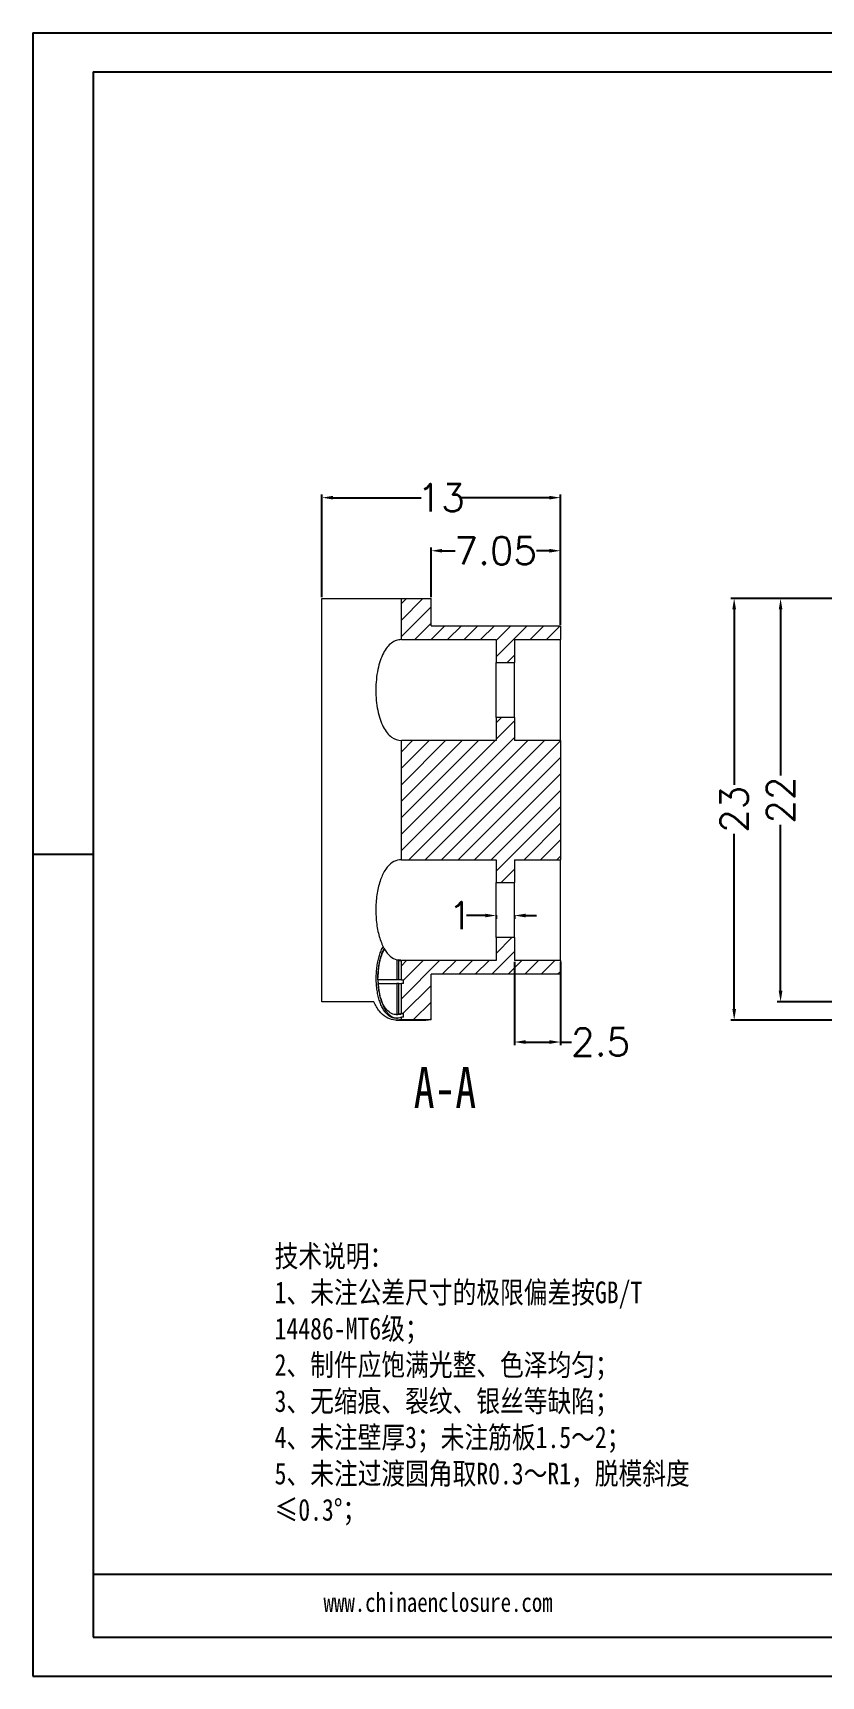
# Model space of a CAD drawing. Header units: inches. Extents: x 3160 to 3809, y 1126 to 1300.
# Drawn here: x 3682.6 to 3725.6, y 1125.7 to 1215.3 of the extents above; entities that cross this region are included whole.
import ezdxf

# ---------------------------------------------------------------- set-up
doc = ezdxf.new("R2010")
doc.units = ezdxf.units.IN
doc.header["$LTSCALE"] = 15
doc.layers.add('文字', color=81, linetype='Continuous')
doc.styles.add('SLDTEXTSTYLE0', font='TXT', dxfattribs={"width": 0.75})
doc.styles.get("Standard").update_dxf_attribs({"font": 'txt', "bigfont": 'gbcbig.shx'})
doc.styles.add('宋体', font='', dxfattribs={"width": 0.8, "height": 3.5})
doc.styles.get('宋体').set_extended_font_data('SimSun')
doc.dimstyles.new('2', dxfattribs={"dimtxt": 1.5, "dimasz": 0.6, "dimexe": 0.18, "dimexo": 0.0625, "dimgap": 0.09, "dimtad": 0, "dimdsep": 46, "dimtxsty": 'Standard', "dimcen": 0, "dimclrd": 3, "dimclre": 3, "dimadec": 0, "dimazin": 2, "dimtfac": 1, "dimtofl": 0, "dimtmove": 0, "dimatfit": 3, "dimfxl": 1, "dimtolj": 1, "dimtzin": 0, "dimarcsym": 0})
pattern_1 = [(45, (-122.39244, -316.8818), (-0.44901281, 0.44901281), [])]

# ---------------------------------------------------------------- blocks, each defined once
blk = doc.blocks.new('*D234')
at = {"color": 3, "lineweight": -2}
for p, q in [((3726.256, 1184.432), (3723.218, 1184.432)), ((3723.398, 1183.832), (3723.398, 1174.772)), ((3723.398, 1163.032), (3723.398, 1172.092)), ((3726.256, 1162.432), (3723.218, 1162.432))]:
    blk.add_line(p, q, dxfattribs=at)
at = {"color": 3}
for points in [[(3723.298, 1183.832), (3723.498, 1183.832), (3723.398, 1184.432)], [(3723.298, 1163.032), (3723.498, 1163.032), (3723.398, 1162.432)]]:
    blk.add_solid(points, dxfattribs=at)
at = {"layer": 'Defpoints', "color": 0}
for p in [(3723.398, 1184.432), (3726.318, 1184.432), (3726.318, 1162.432)]:
    blk.add_point(p, dxfattribs=at)
at = {"color": 0, "insert": (3723.398, 1173.432), "char_height": 1.5, "attachment_point": 5, "rotation": 90}
blk.add_mtext('\\A1;22', dxfattribs=at)
blk = doc.blocks.new('*D235')
at = {"color": 3, "lineweight": -2}
for p, q in [((3726.256, 1184.432), (3720.689, 1184.432)), ((3720.869, 1183.832), (3720.869, 1174.272)), ((3720.869, 1162.032), (3720.869, 1171.592)), ((3739.506, 1161.432), (3720.689, 1161.432))]:
    blk.add_line(p, q, dxfattribs=at)
at = {"color": 3}
for points in [[(3720.769, 1183.832), (3720.969, 1183.832), (3720.869, 1184.432)], [(3720.769, 1162.032), (3720.969, 1162.032), (3720.869, 1161.432)]]:
    blk.add_solid(points, dxfattribs=at)
at = {"layer": 'Defpoints', "color": 0}
for p in [(3720.869, 1184.432), (3726.318, 1184.432), (3739.568, 1161.432)]:
    blk.add_point(p, dxfattribs=at)
at = {"color": 0, "insert": (3720.869, 1172.932), "char_height": 1.5, "attachment_point": 5, "rotation": 90}
blk.add_mtext('\\A1;23', dxfattribs=at)
blk = doc.blocks.new('*D245')
at = {"color": 3, "lineweight": -2}
for p, q in [((3704.348, 1184.495), (3704.348, 1187.21)), ((3704.948, 1187.03), (3705.659, 1187.03)), ((3710.8, 1187.03), (3710.089, 1187.03)), ((3711.4, 1182.995), (3711.4, 1187.21))]:
    blk.add_line(p, q, dxfattribs=at)
at = {"color": 3}
for points in [[(3704.948, 1187.13), (3704.948, 1186.93), (3704.348, 1187.03)], [(3710.8, 1187.13), (3710.8, 1186.93), (3711.4, 1187.03)]]:
    blk.add_solid(points, dxfattribs=at)
at = {"layer": 'Defpoints', "color": 0}
for p in [(3704.348, 1187.03), (3704.348, 1184.432), (3711.4, 1182.932)]:
    blk.add_point(p, dxfattribs=at)
at = {"color": 0, "insert": (3707.874, 1187.03), "char_height": 1.5, "attachment_point": 5}
blk.add_mtext('\\A1;7.05', dxfattribs=at)
blk = doc.blocks.new('*D246')
at = {"color": 3, "lineweight": -2}
for p, q in [((3698.4, 1184.495), (3698.4, 1190.105)), ((3699, 1189.925), (3703.81, 1189.925)), ((3710.8, 1189.925), (3705.99, 1189.925)), ((3711.4, 1182.995), (3711.4, 1190.105))]:
    blk.add_line(p, q, dxfattribs=at)
at = {"color": 3}
for points in [[(3699, 1190.025), (3699, 1189.825), (3698.4, 1189.925)], [(3710.8, 1190.025), (3710.8, 1189.825), (3711.4, 1189.925)]]:
    blk.add_solid(points, dxfattribs=at)
at = {"layer": 'Defpoints', "color": 0}
for p in [(3698.4, 1189.925), (3698.4, 1184.432), (3711.4, 1182.932)]:
    blk.add_point(p, dxfattribs=at)
at = {"color": 0, "insert": (3704.9, 1189.925), "char_height": 1.5, "attachment_point": 5}
blk.add_mtext('\\A1;13', dxfattribs=at)
blk = doc.blocks.new('*D247')
at = {"color": 3, "lineweight": -2}
for p, q in [((3708.9, 1164.62), (3708.9, 1160.058)), ((3711.4, 1164.62), (3711.4, 1160.058)), ((3709.5, 1160.238), (3710.8, 1160.238)), ((3711.4, 1160.238), (3712, 1160.238))]:
    blk.add_line(p, q, dxfattribs=at)
at = {"color": 3}
for points in [[(3709.5, 1160.338), (3709.5, 1160.138), (3708.9, 1160.238)], [(3710.8, 1160.338), (3710.8, 1160.138), (3711.4, 1160.238)]]:
    blk.add_solid(points, dxfattribs=at)
at = {"layer": 'Defpoints', "color": 0}
for p in [(3708.9, 1164.682), (3711.4, 1164.682), (3711.4, 1160.238)]:
    blk.add_point(p, dxfattribs=at)
at = {"color": 0, "insert": (3713.59, 1160.238), "char_height": 1.5, "attachment_point": 5}
blk.add_mtext('\\A1;2.5', dxfattribs=at)
blk = doc.blocks.new('*D248')
at = {"color": 3, "lineweight": -2}
for p, q in [((3707.3, 1167.137), (3706.278, 1167.137)), ((3707.9, 1167.148), (3707.9, 1166.957)), ((3708.9, 1167.148), (3708.9, 1166.957)), ((3709.5, 1167.137), (3710.1, 1167.137))]:
    blk.add_line(p, q, dxfattribs=at)
at = {"color": 3}
for points in [[(3707.3, 1167.237), (3707.3, 1167.037), (3707.9, 1167.137)], [(3709.5, 1167.237), (3709.5, 1167.037), (3708.9, 1167.137)]]:
    blk.add_solid(points, dxfattribs=at)
at = {"layer": 'Defpoints', "color": 0}
for p in [(3707.9, 1167.211), (3707.9, 1167.137), (3708.9, 1167.211)]:
    blk.add_point(p, dxfattribs=at)
at = {"color": 0, "insert": (3705.938, 1167.137), "char_height": 1.5, "attachment_point": 5}
blk.add_mtext('\\A1;1', dxfattribs=at)

msp = doc.modelspace()

# ---------------------------------------------------------------- hatches: boundary and pattern name
at = {"linetype": 'Continuous', "lineweight": 0}
h = msp.add_hatch(dxfattribs=at)
h.set_pattern_fill('ANSI31', color=4, scale=0.2, style=0)
h.set_pattern_definition(pattern_1)
h.paths.add_polyline_path([(3704.348, 1184.432), (3702.731, 1184.432), (3702.731, 1182.182), (3707.9, 1182.182), (3707.9, 1180.932), (3708.9, 1180.932), (3708.9, 1182.182), (3711.4, 1182.182), (3711.4, 1182.932), (3704.348, 1182.932)], flags=0)
h = msp.add_hatch(dxfattribs=at)
h.set_pattern_fill('ANSI31', color=4, scale=0.2, style=0)
h.set_pattern_definition(pattern_1)
h.paths.add_polyline_path([(3707.9, 1170.182), (3707.9, 1168.932), (3708.9, 1168.932), (3708.9, 1170.182), (3711.4, 1170.182), (3711.4, 1176.682), (3708.9, 1176.682), (3708.9, 1177.932), (3707.9, 1177.932), (3707.9, 1176.682), (3702.731, 1176.682), (3702.731, 1170.182)], flags=0)
h = msp.add_hatch(dxfattribs=at)
h.set_pattern_fill('ANSI31', color=4, scale=0.2, style=0)
h.set_pattern_definition(pattern_1)
edge = h.paths.add_edge_path(flags=0)
edge.add_line((3704.348, 1163.932), (3711.4, 1163.932))
edge.add_line((3711.4, 1163.932), (3711.4, 1164.682))
edge.add_line((3711.4, 1164.682), (3708.9, 1164.682))
edge.add_line((3708.9, 1164.682), (3708.9, 1165.932))
edge.add_line((3708.9, 1165.932), (3707.9, 1165.932))
edge.add_line((3707.9, 1165.932), (3707.9, 1164.682))
edge.add_line((3707.9, 1164.682), (3702.731, 1164.682))
edge.add_line((3702.731, 1164.682), (3702.731, 1163.632))
edge.add_line((3702.731, 1163.632), (3702.846, 1163.632))
edge.add_line((3702.846, 1163.632), (3702.846, 1163.432))
edge.add_line((3702.846, 1163.432), (3702.731, 1163.432))
edge.add_line((3702.731, 1163.432), (3702.731, 1161.795))
edge.add_spline(control_points=[(3702.731, 1161.795), (3702.748, 1161.797), (3702.764, 1161.799), (3702.781, 1161.801), (3702.792, 1161.802), (3702.802, 1161.804), (3702.813, 1161.805), (3702.824, 1161.806), (3702.835, 1161.807), (3702.846, 1161.809)], knot_values=[0, 0, 0, 0, 0.00005, 0.00005, 0.00005, 0.000083, 0.000083, 0.000083, 0.000116, 0.000116, 0.000116, 0.000116], weights=[1, 1, 1, 1, 1, 1, 1, 1, 1, 1], degree=3, periodic=0)
edge.add_line((3702.846, 1161.809), (3702.846, 1161.601))
edge.add_spline(control_points=[(3702.846, 1161.601), (3702.829, 1161.6), (3702.813, 1161.598), (3702.796, 1161.596), (3702.785, 1161.595), (3702.774, 1161.594), (3702.764, 1161.593), (3702.753, 1161.592), (3702.742, 1161.59), (3702.731, 1161.589)], knot_values=[0, 0, 0, 0, 0.00005, 0.00005, 0.00005, 0.000083, 0.000083, 0.000083, 0.000115, 0.000115, 0.000115, 0.000115], weights=[1, 1, 1, 1, 1, 1, 1, 1, 1, 1], degree=3, periodic=0)
edge.add_line((3702.731, 1161.589), (3702.731, 1161.467))
edge.add_line((3702.731, 1161.467), (3704.348, 1161.467))
edge.add_line((3704.348, 1161.467), (3704.348, 1163.932))

# ---------------------------------------------------------------- linework, layer by layer
for p, q in [((3682.648, 1215.273), (3809.392, 1215.273)), ((3682.648, 1215.273), (3682.648, 1125.657)), ((3685.928, 1213.14), (3807.259, 1213.14)), ((3685.928, 1213.14), (3685.928, 1127.79)), ((3685.928, 1170.465), (3682.648, 1170.465)), ((3682.648, 1167.146), (3682.648, 1125.657)), ((3730.444, 1131.204), (3685.928, 1131.204)), ((3685.928, 1127.79), (3807.259, 1127.79)), ((3682.648, 1125.657), (3809.392, 1125.657)), ((3682.648, 1125.657), (3741.326, 1125.657))]:
    msp.add_line(p, q)
at = {"color": 7, "linetype": 'Continuous', "lineweight": 15}
for p, q in [((3698.4, 1162.432), (3698.4, 1184.432)), ((3698.4, 1184.432), (3702.731, 1184.432)), ((3702.731, 1182.182), (3702.731, 1184.432)), ((3702.731, 1184.432), (3704.348, 1184.432)), ((3704.348, 1182.932), (3704.348, 1184.432)), ((3702.731, 1182.182), (3707.9, 1182.182)), ((3704.348, 1182.932), (3711.4, 1182.932)), ((3707.9, 1182.182), (3707.9, 1180.932)), ((3708.9, 1182.182), (3711.4, 1182.182)), ((3708.9, 1182.182), (3708.9, 1180.932)), ((3711.4, 1182.932), (3711.4, 1182.182)), ((3711.4, 1176.682), (3711.4, 1182.182)), ((3707.9, 1180.932), (3708.9, 1180.932)), ((3707.9, 1177.932), (3707.9, 1180.932)), ((3708.9, 1177.932), (3708.9, 1180.932)), ((3707.9, 1177.932), (3707.9, 1176.682)), ((3708.9, 1177.932), (3707.9, 1177.932)), ((3708.9, 1177.932), (3708.9, 1176.682)), ((3702.731, 1170.182), (3702.731, 1176.682)), ((3707.9, 1176.682), (3702.731, 1176.682)), ((3711.4, 1176.682), (3708.9, 1176.682)), ((3711.4, 1176.682), (3711.4, 1170.182)), ((3702.731, 1170.182), (3707.9, 1170.182)), ((3707.9, 1170.182), (3707.9, 1168.932)), ((3708.9, 1170.182), (3711.4, 1170.182)), ((3708.9, 1170.182), (3708.9, 1168.932)), ((3711.4, 1164.682), (3711.4, 1170.182)), ((3707.9, 1168.932), (3708.9, 1168.932)), ((3707.9, 1165.932), (3707.9, 1168.932)), ((3708.9, 1165.932), (3708.9, 1168.932)), ((3707.9, 1165.932), (3707.9, 1164.682)), ((3708.9, 1165.932), (3707.9, 1165.932)), ((3708.9, 1165.932), (3708.9, 1164.682)), ((3702.482, 1164.719), (3702.596, 1164.719)), ((3702.482, 1164.719), (3702.482, 1163.632)), ((3702.706, 1164.694), (3702.591, 1164.694)), ((3702.591, 1163.632), (3702.591, 1164.694)), ((3702.596, 1164.694), (3702.596, 1164.719)), ((3707.9, 1164.682), (3702.731, 1164.682)), ((3702.731, 1163.632), (3702.731, 1164.682)), ((3711.4, 1164.682), (3708.9, 1164.682)), ((3711.4, 1164.682), (3711.4, 1163.932)), ((3702.482, 1163.632), (3701.455, 1163.632)), ((3701.464, 1163.432), (3702.482, 1163.432)), ((3702.591, 1163.632), (3702.482, 1163.632)), ((3702.591, 1163.432), (3702.482, 1163.432)), ((3702.482, 1163.432), (3702.482, 1161.732)), ((3702.731, 1163.632), (3702.591, 1163.632)), ((3702.591, 1161.747), (3702.591, 1163.432)), ((3702.591, 1163.432), (3702.731, 1163.432)), ((3702.731, 1163.632), (3702.846, 1163.632)), ((3702.731, 1161.795), (3702.731, 1163.432)), ((3702.846, 1163.432), (3702.731, 1163.432)), ((3702.846, 1163.432), (3702.846, 1163.632)), ((3711.4, 1163.932), (3704.348, 1163.932)), ((3704.348, 1161.467), (3704.348, 1163.932)), ((3701.227, 1162.432), (3698.4, 1162.432)), ((3702.456, 1161.732), (3702.543, 1161.732)), ((3702.596, 1161.734), (3702.596, 1161.748)), ((3702.731, 1161.467), (3702.731, 1161.589)), ((3702.731, 1161.467), (3704.348, 1161.467)), ((3702.846, 1161.601), (3702.846, 1161.809)), ((3702.455, 1161.432), (3704.058, 1161.432))]:
    msp.add_line(p, q, dxfattribs=at)
for points, knots in [([(3702.731, 1182.182), (3702.638, 1182.182), (3702.546, 1182.167), (3702.367, 1182.106), (3702.278, 1182.06), (3702.112, 1181.937), (3702.033, 1181.86), (3701.884, 1181.675), (3701.813, 1181.565), (3701.685, 1181.32), (3701.628, 1181.185), (3701.527, 1180.886), (3701.483, 1180.721), (3701.413, 1180.379), (3701.386, 1180.2), (3701.349, 1179.824), (3701.34, 1179.634), (3701.339, 1179.252), (3701.348, 1179.058), (3701.383, 1178.685), (3701.409, 1178.505), (3701.479, 1178.157), (3701.522, 1177.994), (3701.623, 1177.693), (3701.681, 1177.553), (3701.872, 1177.182), (3702.025, 1176.993), (3702.359, 1176.744), (3702.542, 1176.682), (3702.731, 1176.682)], [0, 0, 0, 0, 0.0625, 0.0625, 0.125, 0.125, 0.1875, 0.1875, 0.25, 0.25, 0.3125, 0.3125, 0.375, 0.375, 0.4375, 0.4375, 0.5, 0.5, 0.5625, 0.5625, 0.625, 0.625, 0.6875, 0.6875, 0.75, 0.75, 0.875, 0.875, 1, 1, 1, 1]), ([(3702.731, 1170.182), (3702.591, 1170.182), (3702.455, 1170.149), (3702.193, 1170.01), (3702.071, 1169.907), (3701.903, 1169.7), (3701.849, 1169.621), (3701.749, 1169.447), (3701.702, 1169.353), (3701.616, 1169.15), (3701.577, 1169.041), (3701.506, 1168.807), (3701.475, 1168.682), (3701.422, 1168.426), (3701.4, 1168.294), (3701.366, 1168.019), (3701.354, 1167.877), (3701.34, 1167.592), (3701.338, 1167.45), (3701.344, 1167.163), (3701.352, 1167.019), (3701.378, 1166.739), (3701.396, 1166.603), (3701.441, 1166.337), (3701.469, 1166.208), (3701.533, 1165.964), (3701.569, 1165.849), (3701.649, 1165.631), (3701.694, 1165.529), (3701.741, 1165.436)], [0, 0, 0, 0, 0.125, 0.125, 0.25, 0.25, 0.3125, 0.3125, 0.375, 0.375, 0.4375, 0.4375, 0.5, 0.5, 0.5625, 0.5625, 0.625, 0.625, 0.6875, 0.6875, 0.75, 0.75, 0.8125, 0.8125, 0.875, 0.875, 0.9375, 0.9375, 1, 1, 1, 1]), ([(3702.731, 1161.589), (3702.705, 1161.578), (3702.678, 1161.569), (3702.599, 1161.545), (3702.545, 1161.536), (3702.438, 1161.53), (3702.383, 1161.534), (3702.277, 1161.555), (3702.225, 1161.572), (3702.15, 1161.608), (3702.125, 1161.622), (3702.088, 1161.645), (3702.076, 1161.653), (3702.051, 1161.67), (3702.04, 1161.679), (3701.928, 1161.767), (3701.839, 1161.87), (3701.74, 1162.03), (3701.72, 1162.063), (3701.683, 1162.134), (3701.664, 1162.171), (3701.611, 1162.288), (3701.579, 1162.371), (3701.534, 1162.503), (3701.52, 1162.55), (3701.494, 1162.644), (3701.481, 1162.692), (3701.447, 1162.839), (3701.427, 1162.942), (3701.396, 1163.154), (3701.384, 1163.262), (3701.367, 1163.484), (3701.363, 1163.596), (3701.361, 1163.822), (3701.365, 1163.934), (3701.379, 1164.156), (3701.391, 1164.267), (3701.42, 1164.478), (3701.439, 1164.582), (3701.482, 1164.781), (3701.508, 1164.875), (3701.551, 1165.011), (3701.566, 1165.056), (3701.597, 1165.139), (3701.614, 1165.18), (3701.665, 1165.297), (3701.702, 1165.37), (3701.741, 1165.436)], [0.6179704, 0.6179704, 0.6179704, 0.6179704, 0.6292138, 0.6292138, 0.65199, 0.65199, 0.6747663, 0.6747663, 0.6975425, 0.6975425, 0.7089306, 0.7089306, 0.7146247, 0.7146247, 0.7203188, 0.7203188, 0.7658713, 0.7658713, 0.7772594, 0.7772594, 0.7886475, 0.7886475, 0.8114238, 0.8114238, 0.8228119, 0.8228119, 0.8342, 0.8342, 0.8569763, 0.8569763, 0.8797525, 0.8797525, 0.9025288, 0.9025288, 0.925305, 0.925305, 0.9480813, 0.9480813, 0.9708575, 0.9708575, 0.9936338, 0.9936338, 1.0050219, 1.0050219, 1.01641, 1.01641, 1.0391863, 1.0391863, 1.0391863, 1.0391863]), ([(3701.787, 1165.354), (3701.765, 1165.31), (3701.717, 1165.217), (3701.654, 1165.053), (3701.595, 1164.868), (3701.546, 1164.667), (3701.507, 1164.457), (3701.478, 1164.236), (3701.46, 1164.009), (3701.452, 1163.843), (3701.454, 1163.754), (3701.454, 1163.742)], [0, 0, 0, 0, 0.1089177, 0.2321511, 0.3576518, 0.4821198, 0.6067699, 0.7307265, 0.8559235, 0.9808434, 1, 1, 1, 1]), ([(3701.455, 1163.632), (3701.454, 1163.666), (3701.45, 1163.905), (3701.476, 1164.25), (3701.547, 1164.626), (3701.62, 1164.883), (3701.709, 1165.114), (3701.78, 1165.239), (3701.816, 1165.302)], [0, 0, 0, 0, 0.052888, 0.368482, 0.52586, 0.685114, 0.841149, 1, 1, 1, 1]), ([(3701.741, 1165.436), (3701.753, 1165.413), (3701.777, 1165.367), (3701.803, 1165.324), (3701.816, 1165.302)], [0, 0, 0, 0, 0.4972573, 1, 1, 1, 1]), ([(3701.816, 1165.302), (3701.909, 1165.147), (3702.014, 1165.019), (3702.237, 1164.825), (3702.357, 1164.757), (3702.482, 1164.719)], [0, 0, 0, 0, 0.5, 0.5, 1, 1, 1, 1]), ([(3702.591, 1164.694), (3702.614, 1164.69), (3702.638, 1164.687), (3702.684, 1164.683), (3702.708, 1164.682), (3702.731, 1164.682)], [0, 0, 0, 0, 0.5, 0.5, 1, 1, 1, 1]), ([(3701.455, 1163.632), (3701.456, 1163.603), (3701.456, 1163.497), (3701.47, 1163.316), (3701.494, 1163.092), (3701.53, 1162.877), (3701.575, 1162.672), (3701.63, 1162.48), (3701.694, 1162.303), (3701.774, 1162.125), (3701.872, 1161.954), (3701.99, 1161.8), (3702.14, 1161.662), (3702.314, 1161.558), (3702.451, 1161.544), (3702.514, 1161.537)], [0, 0, 0, 0, 0.024601, 0.090986, 0.156926, 0.223194, 0.289225, 0.355774, 0.421763, 0.488393, 0.575553, 0.663206, 0.752753, 0.884184, 1, 1, 1, 1]), ([(3702.482, 1161.732), (3702.458, 1161.732), (3702.41, 1161.732), (3702.314, 1161.746), (3702.196, 1161.785), (3702.014, 1161.9), (3701.807, 1162.137), (3701.643, 1162.497), (3701.546, 1162.842), (3701.502, 1163.08), (3701.476, 1163.278), (3701.468, 1163.381), (3701.464, 1163.432)], [0, 0, 0, 0, 0.0487146, 0.09761, 0.1978179, 0.2977121, 0.4982231, 0.6976564, 0.7985642, 0.8983077, 0.9493784, 1, 1, 1, 1]), ([(3702.731, 1161.467), (3702.585, 1161.431), (3702.439, 1161.423), (3702.16, 1161.465), (3702.026, 1161.515), (3701.769, 1161.675), (3701.646, 1161.787), (3701.422, 1162.065), (3701.32, 1162.233), (3701.227, 1162.432)], [0, 0, 0, 0, 0.25, 0.25, 0.5, 0.5, 0.75, 0.75, 1, 1, 1, 1]), ([(3702.596, 1161.734), (3702.579, 1161.734), (3702.562, 1161.734), (3702.546, 1161.733), (3702.535, 1161.733), (3702.524, 1161.733), (3702.514, 1161.733), (3702.503, 1161.733), (3702.492, 1161.733), (3702.482, 1161.733)], [0, 0, 0, 0, 0.0000500009, 0.0000500009, 0.0000500009, 0.0000819388, 0.0000819388, 0.0000819388, 0.000113877, 0.000113877, 0.000113877, 0.000113877]), ([(3702.596, 1161.734), (3702.589, 1161.734), (3702.582, 1161.733), (3702.565, 1161.732), (3702.554, 1161.732), (3702.543, 1161.732)], [1.000094676, 1.000094676, 1.000094676, 1.000094676, 1.003295784, 1.003295784, 1.008231509, 1.008231509, 1.008231509, 1.008231509]), ([(3702.731, 1161.795), (3702.715, 1161.788), (3702.683, 1161.774), (3702.636, 1161.759), (3702.606, 1161.751), (3702.591, 1161.747)], [0, 0, 0, 0, 0.346529, 0.693801, 1, 1, 1, 1]), ([(3702.591, 1161.747), (3702.608, 1161.748), (3702.625, 1161.749), (3702.641, 1161.75), (3702.652, 1161.751), (3702.663, 1161.751), (3702.673, 1161.752), (3702.684, 1161.753), (3702.695, 1161.753), (3702.706, 1161.754)], [0, 0, 0, 0, 0.000050001, 0.000050001, 0.000050001, 0.0000822335, 0.0000822335, 0.0000822335, 0.0001144664, 0.0001144664, 0.0001144664, 0.0001144664]), ([(3702.846, 1161.809), (3702.805, 1161.788), (3702.763, 1161.771), (3702.716, 1161.757), (3702.711, 1161.756), (3702.706, 1161.754)], [1.02546353, 1.02546353, 1.02546353, 1.02546353, 1.0450277, 1.0450277, 1.04753909, 1.04753909, 1.04753909, 1.04753909]), ([(3702.731, 1161.795), (3702.748, 1161.797), (3702.764, 1161.799), (3702.781, 1161.801), (3702.792, 1161.802), (3702.802, 1161.804), (3702.813, 1161.805), (3702.824, 1161.806), (3702.835, 1161.807), (3702.846, 1161.809)], [0, 0, 0, 0, 0.000050001, 0.000050001, 0.000050001, 0.0000827909, 0.0000827909, 0.0000827909, 0.0001155812, 0.0001155812, 0.0001155812, 0.0001155812]), ([(3702.846, 1161.601), (3702.829, 1161.6), (3702.813, 1161.598), (3702.796, 1161.596), (3702.785, 1161.595), (3702.774, 1161.594), (3702.764, 1161.593), (3702.753, 1161.592), (3702.742, 1161.59), (3702.731, 1161.589)], [0, 0, 0, 0, 0.0000500011, 0.0000500011, 0.0000500011, 0.0000827187, 0.0000827187, 0.0000827187, 0.0001154366, 0.0001154366, 0.0001154366, 0.0001154366]), ([(3704.348, 1161.467), (3704.278, 1161.452), (3704.18, 1161.431), (3704.084, 1161.435), (3704.058, 1161.436)], [0, 0, 0, 0, 0.720494, 1, 1, 1, 1])]:
    msp.add_open_spline(points, degree=3, knots=knots, dxfattribs=at)
msp.add_open_spline([(3702.706, 1164.694), (3702.669, 1164.7), (3702.632, 1164.708), (3702.596, 1164.719)], degree=3, dxfattribs=at)

# ---------------------------------------------------------------- texts
at = {"color": 7, "linetype": 'Continuous', "insert": (3703.405, 1158.869), "char_height": 2.2225, "attachment_point": 1, "style": 'SLDTEXTSTYLE0'}
msp.add_mtext('A-A', dxfattribs=at)
at = {"layer": '文字', "color": 0, "attachment_point": 1, "style": '宋体'}
for s, insert, char_height, width in [('{\\H1.111x;技术说明：\\P1、未注公差尺寸的极限偏差按GB/T 14486-MT6级；\\P2、制件应饱满光整、色泽均匀；\\P3、无缩痕、裂纹、银丝等缺陷；\\P4、未注壁厚3；未注筋板1.5～2；\\P5、未注过渡圆角取R0.3～R1，脱模斜度≤0.3%%D；}', (3695.823, 1149.154), 1.06687, 24.03055), ('www.chinaenclosure.com', (3698.488, 1130.205), 1.04316, 18.3273)]:
    msp.add_mtext(s, dxfattribs=dict(at, insert=insert, char_height=char_height, width=width))

# ---------------------------------------------------------------- dimensions: what is measured, and where the dimension line sits
for base, p1, p2, picture, middle in [((3698.4, 1189.925), (3711.4, 1182.932), (3698.4, 1184.432), '*D246', (3704.9, 1189.925)), ((3704.348, 1187.03), (3711.4, 1182.932), (3704.348, 1184.432), '*D245', (3707.874, 1187.03)), ((3711.4, 1160.238), (3708.9, 1164.682), (3711.4, 1164.682), '*D247', (3713.59, 1160.238))]:
    dim = msp.add_linear_dim(base=base, p1=p1, p2=p2, dimstyle='2')
    dim.commit()
    dim.dimension.update_dxf_attribs({"geometry": picture, "text_midpoint": middle})
for base, p1, picture, middle in [((3720.869, 1184.432), (3739.568, 1161.432), '*D235', (3720.869, 1172.932)), ((3723.398, 1184.432), (3726.318, 1162.432), '*D234', (3723.398, 1173.432))]:
    dim = msp.add_linear_dim(base=base, p1=p1, p2=(3726.318, 1184.432), angle=90, dimstyle='2')
    dim.commit()
    dim.dimension.update_dxf_attribs({"geometry": picture, "text_midpoint": middle})
dim = msp.add_linear_dim(base=(3707.9, 1167.137), p1=(3708.9, 1167.211), p2=(3707.9, 1167.211), dimstyle='2')
dim.commit()
dim.dimension.update_dxf_attribs({"geometry": '*D248', "text_midpoint": (3705.938, 1167.137), "dimtype": 160})

doc.saveas('drawing.dxf')
